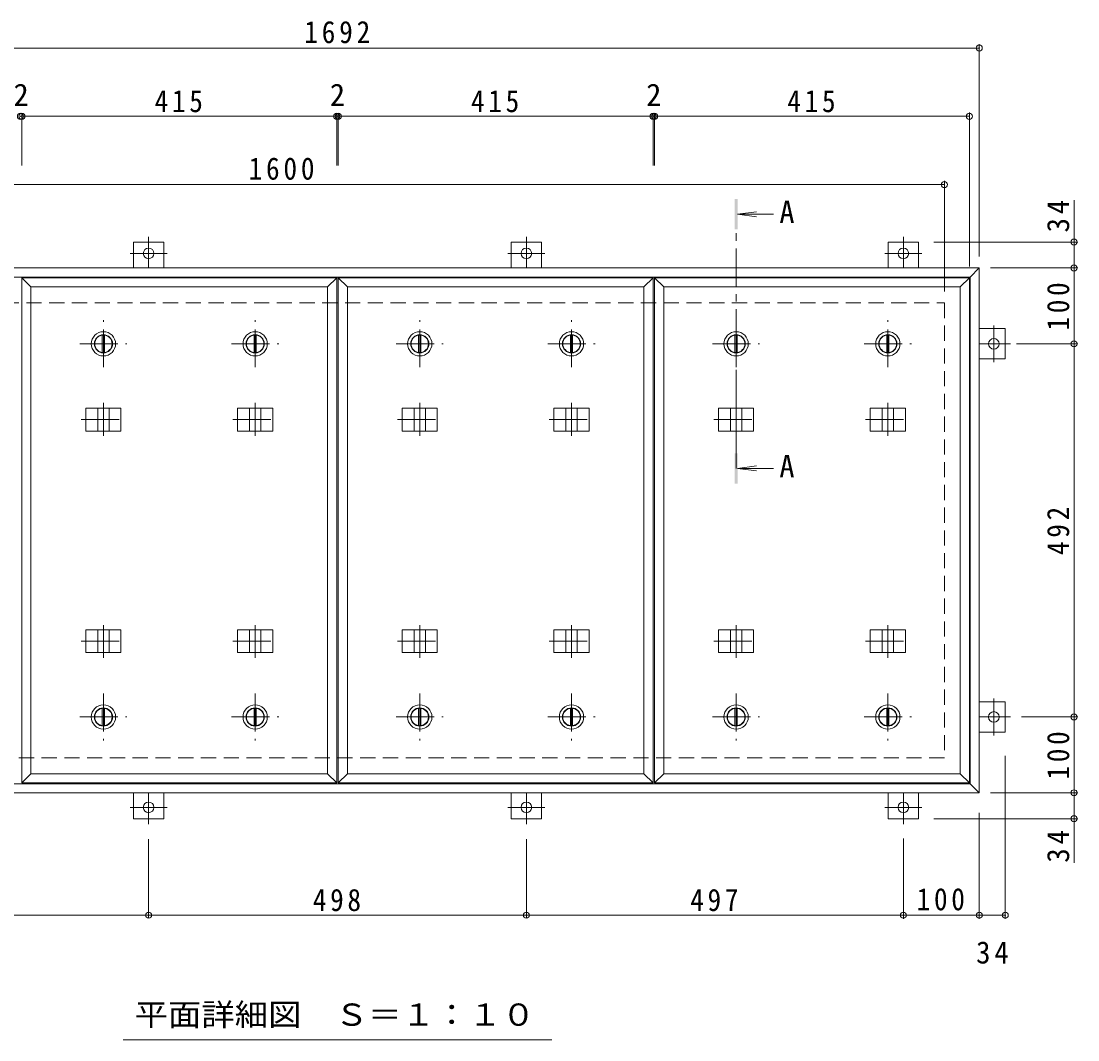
# Model space of a CAD drawing. Units: millimetres at full size, sheet at 1:10. Extents: x -2570 to 2311, y -1962 to 1160.
# Drawn here: x -1604 to -211, y -247 to 1096 of the extents above; entities that cross this region are included whole.
import ezdxf
from ezdxf.enums import TextEntityAlignment as Align

# ---------------------------------------------------------------- set-up
doc = ezdxf.new("R2010")
doc.units = ezdxf.units.MM
doc.header["$LTSCALE"] = 10
doc.header["$PDMODE"] = 32
doc.header["$PDSIZE"] = 8
doc.linetypes.add('CHAIN1', pattern=[8, 5, -1, 1, -1])
doc.linetypes.add('DASHED2', pattern=[3, 2, -1])
for name, color, linetype, lineweight in [('0-1_躯体', 2, 'DASHED2', 9), ('0-2_仕上', 3, 'Continuous', 9), ('0-3_建具', 4, 'Continuous', 9), ('0-5_寸法', 4, 'Continuous', 9), ('0-C', 2, 'Continuous', 9), ('0-E', 3, 'Continuous', 9), ('0-F', 7, 'Continuous', 9)]:
    doc.layers.add(name, color=color, linetype=linetype, lineweight=lineweight)
doc.styles.add('ＭＳ ゴシック', font='')
doc.styles.get('ＭＳ ゴシック').set_extended_font_data('MS Gothic')

msp = doc.modelspace()

# ---------------------------------------------------------------- linework, layer by layer
at = {"layer": '0-1_躯体'}
for p, q in [((-1986.8, 724.52), (-386.8, 724.52)), ((-386.8, 724.52), (-386.8, 124.52)), ((-386.8, 124.52), (-1986.8, 124.52))]:
    msp.add_line(p, q, dxfattribs=at)
at = {"layer": '0-2_仕上'}
for p, q in [((-1602.8, 757.52), (-1590.8, 745.52)), ((-1602.8, 91.52), (-1602.8, 757.52)), ((-1602.8, 757.52), (-1187.8, 757.52)), ((-1187.8, 91.52), (-1187.8, 757.52)), ((-1185.8, 757.52), (-1173.8, 745.52)), ((-1185.8, 91.52), (-1185.8, 757.52)), ((-1185.8, 757.52), (-770.8, 757.52)), ((-770.8, 91.52), (-770.8, 757.52)), ((-768.8, 757.52), (-756.8, 745.52)), ((-768.8, 91.52), (-768.8, 757.52)), ((-768.8, 757.52), (-353.8, 757.52)), ((-353.8, 91.52), (-353.8, 757.52)), ((-1590.8, 745.52), (-1199.8, 745.52)), ((-1173.8, 745.52), (-782.8, 745.52)), ((-756.8, 745.52), (-365.8, 745.52)), ((-1199.8, 103.52), (-1590.8, 103.52)), ((-1187.8, 91.52), (-1199.8, 103.52)), ((-782.8, 103.52), (-1173.8, 103.52)), ((-770.8, 91.52), (-782.8, 103.52)), ((-365.8, 103.52), (-756.8, 103.52)), ((-353.8, 91.52), (-365.8, 103.52)), ((-1187.8, 91.52), (-1602.8, 91.52)), ((-770.8, 91.52), (-1185.8, 91.52)), ((-353.8, 91.52), (-768.8, 91.52))]:
    msp.add_line(p, q, dxfattribs=at)
for points in [[(-1199.8, 103.52), (-1199.8, 745.52), (-1187.8, 757.52)], [(-782.8, 103.52), (-782.8, 745.52), (-770.8, 757.52)], [(-365.8, 103.52), (-365.8, 745.52), (-353.8, 757.52)], [(-1602.8, 91.52), (-1590.8, 103.52), (-1590.8, 745.52)], [(-1185.8, 91.52), (-1173.8, 103.52), (-1173.8, 745.52)], [(-768.8, 91.52), (-756.8, 103.52), (-756.8, 745.52)]]:
    msp.add_lwpolyline(points, dxfattribs=at)
at = {"layer": '0-3_建具', "color": 2}
for p, q in [((-2032.8, 770.52), (-340.8, 770.52)), ((-352.8, 758.52), (-340.8, 770.52)), ((-340.8, 770.52), (-340.8, 78.52)), ((-2020.8, 758.52), (-352.8, 758.52)), ((-352.8, 90.52), (-352.8, 758.52)), ((-352.8, 90.52), (-2020.8, 90.52)), ((-352.8, 90.52), (-340.8, 78.52)), ((-340.8, 78.52), (-2032.8, 78.52))]:
    msp.add_line(p, q, dxfattribs=at)
at = {"layer": '0-3_建具'}
for p, q in [((-1518.39, 585.52), (-1518.39, 555.52)), ((-1518.39, 585.52), (-1472.21, 585.52)), ((-1502.8, 585.52), (-1502.8, 555.52)), ((-1487.8, 585.52), (-1487.8, 555.52)), ((-1472.21, 585.52), (-1472.21, 555.52)), ((-1318.39, 585.52), (-1318.39, 555.52)), ((-1318.39, 585.52), (-1272.21, 585.52)), ((-1302.8, 585.52), (-1302.8, 555.52)), ((-1287.8, 585.52), (-1287.8, 555.52)), ((-1272.21, 585.52), (-1272.21, 555.52)), ((-1101.39, 585.52), (-1101.39, 555.52)), ((-1101.39, 585.52), (-1055.21, 585.52)), ((-1085.8, 585.52), (-1085.8, 555.52)), ((-1070.8, 585.52), (-1070.8, 555.52)), ((-1055.21, 585.52), (-1055.21, 555.52)), ((-901.39, 585.52), (-901.39, 555.52)), ((-901.39, 585.52), (-855.21, 585.52)), ((-885.8, 585.52), (-885.8, 555.52)), ((-870.8, 585.52), (-870.8, 555.52)), ((-855.21, 585.52), (-855.21, 555.52)), ((-684.39, 585.52), (-684.39, 555.52)), ((-684.39, 585.52), (-638.21, 585.52)), ((-668.8, 585.52), (-668.8, 555.52)), ((-653.8, 585.52), (-653.8, 555.52)), ((-638.21, 585.52), (-638.21, 555.52)), ((-484.39, 585.52), (-484.39, 555.52)), ((-484.39, 585.52), (-438.21, 585.52)), ((-468.8, 585.52), (-468.8, 555.52)), ((-453.8, 585.52), (-453.8, 555.52)), ((-438.21, 585.52), (-438.21, 555.52)), ((-1518.39, 555.52), (-1472.21, 555.52)), ((-1318.39, 555.52), (-1272.21, 555.52)), ((-1101.39, 555.52), (-1055.21, 555.52)), ((-901.39, 555.52), (-855.21, 555.52)), ((-684.39, 555.52), (-638.21, 555.52)), ((-484.39, 555.52), (-438.21, 555.52)), ((-1518.39, 263.52), (-1518.39, 293.52)), ((-1518.39, 293.52), (-1472.21, 293.52)), ((-1502.8, 263.52), (-1502.8, 293.52)), ((-1487.8, 263.52), (-1487.8, 293.52)), ((-1472.21, 263.52), (-1472.21, 293.52)), ((-1318.39, 263.52), (-1318.39, 293.52)), ((-1318.39, 293.52), (-1272.21, 293.52)), ((-1302.8, 263.52), (-1302.8, 293.52)), ((-1287.8, 263.52), (-1287.8, 293.52)), ((-1272.21, 263.52), (-1272.21, 293.52)), ((-1101.39, 263.52), (-1101.39, 293.52)), ((-1101.39, 293.52), (-1055.21, 293.52)), ((-1085.8, 263.52), (-1085.8, 293.52)), ((-1070.8, 263.52), (-1070.8, 293.52)), ((-1055.21, 263.52), (-1055.21, 293.52)), ((-901.39, 263.52), (-901.39, 293.52)), ((-901.39, 293.52), (-855.21, 293.52)), ((-885.8, 263.52), (-885.8, 293.52)), ((-870.8, 263.52), (-870.8, 293.52)), ((-855.21, 263.52), (-855.21, 293.52)), ((-684.39, 263.52), (-684.39, 293.52)), ((-684.39, 293.52), (-638.21, 293.52)), ((-668.8, 263.52), (-668.8, 293.52)), ((-653.8, 263.52), (-653.8, 293.52)), ((-638.21, 263.52), (-638.21, 293.52)), ((-484.39, 263.52), (-484.39, 293.52)), ((-484.39, 293.52), (-438.21, 293.52)), ((-468.8, 263.52), (-468.8, 293.52)), ((-453.8, 263.52), (-453.8, 293.52)), ((-438.21, 263.52), (-438.21, 293.52)), ((-1518.39, 263.52), (-1472.21, 263.52)), ((-1318.39, 263.52), (-1272.21, 263.52)), ((-1101.39, 263.52), (-1055.21, 263.52)), ((-901.39, 263.52), (-855.21, 263.52)), ((-684.39, 263.52), (-638.21, 263.52)), ((-484.39, 263.52), (-438.21, 263.52))]:
    msp.add_line(p, q, dxfattribs=at)
at = {"layer": '0-3_建具', "linetype": 'CHAIN1'}
for p, q in [((-1495.3, 592.63), (-1495.3, 549.4)), ((-1295.3, 592.63), (-1295.3, 549.4)), ((-1078.3, 592.63), (-1078.3, 549.4)), ((-878.3, 592.63), (-878.3, 549.4)), ((-661.3, 592.63), (-661.3, 549.4)), ((-461.3, 592.63), (-461.3, 549.4)), ((-1524.71, 570.52), (-1465.89, 570.52)), ((-1324.71, 570.52), (-1265.89, 570.52)), ((-1107.71, 570.52), (-1048.89, 570.52)), ((-907.71, 570.52), (-848.89, 570.52)), ((-690.71, 570.52), (-631.89, 570.52)), ((-490.71, 570.52), (-431.89, 570.52)), ((-1495.3, 256.4), (-1495.3, 299.64)), ((-1295.3, 256.4), (-1295.3, 299.64)), ((-1078.3, 256.4), (-1078.3, 299.64)), ((-878.3, 256.4), (-878.3, 299.64)), ((-661.3, 256.4), (-661.3, 299.64)), ((-461.3, 256.4), (-461.3, 299.64)), ((-1524.71, 278.52), (-1465.89, 278.52)), ((-1324.71, 278.52), (-1265.89, 278.52)), ((-1107.71, 278.52), (-1048.89, 278.52)), ((-907.71, 278.52), (-848.89, 278.52)), ((-690.71, 278.52), (-631.89, 278.52)), ((-490.71, 278.52), (-431.89, 278.52))]:
    msp.add_line(p, q, dxfattribs=at)
at = {"layer": '0-5_寸法'}
for p, q in [((-659.3, 841.33), (-634.51, 844.6)), ((-659.3, 841.33), (-634.51, 838.07)), ((-659.3, 841.33), (-611.84, 841.33)), ((-659.3, 506.21), (-634.51, 509.47)), ((-659.3, 506.21), (-634.51, 502.95)), ((-659.3, 506.21), (-611.84, 506.21))]:
    msp.add_line(p, q, dxfattribs=at)
at = {"layer": '0-5_寸法', "linetype": 'CHAIN1'}
msp.add_line((-661.3, 506.21), (-661.3, 821.33), dxfattribs=at)
at = {"layer": '0-5_寸法', "color": 7}
msp.add_line((-1469.33, -247.26), (-904.27, -247.26), dxfattribs=at)
at = {"layer": '0-5_寸法'}
for points in [[(-659.3, 861.33), (-663.3, 861.33), (-659.3, 821.33), (-663.3, 821.33)], [(-659.3, 486.21), (-663.3, 486.21), (-659.3, 526.21), (-663.3, 526.21)]]:
    msp.add_solid(points, dxfattribs=at)
at = {"layer": '0-C', "linetype": 'CHAIN1'}
for p, q in [((-1495.3, 639.52), (-1495.3, 701.52)), ((-1295.3, 639.52), (-1295.3, 701.52)), ((-1078.3, 639.52), (-1078.3, 701.52)), ((-878.3, 639.52), (-878.3, 701.52)), ((-661.3, 639.52), (-661.3, 701.52)), ((-461.3, 639.52), (-461.3, 701.52)), ((-1526.3, 670.52), (-1464.3, 670.52)), ((-1326.3, 670.52), (-1264.3, 670.52)), ((-1109.3, 670.52), (-1047.3, 670.52)), ((-909.3, 670.52), (-847.3, 670.52)), ((-692.3, 670.52), (-630.3, 670.52)), ((-492.3, 670.52), (-430.3, 670.52)), ((-1495.3, 209.52), (-1495.3, 147.52)), ((-1295.3, 209.52), (-1295.3, 147.52)), ((-1078.3, 209.52), (-1078.3, 147.52)), ((-878.3, 209.52), (-878.3, 147.52)), ((-661.3, 209.52), (-661.3, 147.52)), ((-461.3, 209.52), (-461.3, 147.52)), ((-1526.3, 178.52), (-1464.3, 178.52)), ((-1326.3, 178.52), (-1264.3, 178.52)), ((-1109.3, 178.52), (-1047.3, 178.52)), ((-909.3, 178.52), (-847.3, 178.52)), ((-692.3, 178.52), (-630.3, 178.52)), ((-492.3, 178.52), (-430.3, 178.52))]:
    msp.add_line(p, q, dxfattribs=at)
at = {"layer": '0-C'}
for p, q in [((-1496.8, 681.92), (-1496.8, 659.12)), ((-1493.8, 681.92), (-1493.8, 659.12)), ((-1296.8, 681.92), (-1296.8, 659.12)), ((-1293.8, 681.92), (-1293.8, 659.12)), ((-1079.8, 681.92), (-1079.8, 659.12)), ((-1076.8, 681.92), (-1076.8, 659.12)), ((-879.8, 681.92), (-879.8, 659.12)), ((-876.8, 681.92), (-876.8, 659.12)), ((-662.8, 681.92), (-662.8, 659.12)), ((-659.8, 681.92), (-659.8, 659.12)), ((-462.8, 681.92), (-462.8, 659.12)), ((-459.8, 681.92), (-459.8, 659.12)), ((-1496.8, 167.11), (-1496.8, 189.92)), ((-1493.8, 167.11), (-1493.8, 189.92)), ((-1296.8, 167.11), (-1296.8, 189.92)), ((-1293.8, 167.11), (-1293.8, 189.92)), ((-1079.8, 167.11), (-1079.8, 189.92)), ((-1076.8, 167.11), (-1076.8, 189.92)), ((-879.8, 167.11), (-879.8, 189.92)), ((-876.8, 167.11), (-876.8, 189.92)), ((-662.8, 167.11), (-662.8, 189.92)), ((-659.8, 167.11), (-659.8, 189.92)), ((-462.8, 167.11), (-462.8, 189.92)), ((-459.8, 167.11), (-459.8, 189.92))]:
    msp.add_line(p, q, dxfattribs=at)
for centre, radius in [((-1495.3, 670.52), 16), ((-1295.3, 670.52), 16), ((-1078.3, 670.52), 16), ((-878.3, 670.52), 16), ((-661.3, 670.52), 16), ((-461.3, 670.52), 16), ((-1495.3, 670.52), 12), ((-1495.3, 670.52), 11.5), ((-1295.3, 670.52), 12), ((-1295.3, 670.52), 11.5), ((-1078.3, 670.52), 12), ((-1078.3, 670.52), 11.5), ((-878.3, 670.52), 12), ((-878.3, 670.52), 11.5), ((-661.3, 670.52), 12), ((-661.3, 670.52), 11.5), ((-461.3, 670.52), 12), ((-461.3, 670.52), 11.5), ((-1495.3, 178.52), 16), ((-1495.3, 178.52), 12), ((-1495.3, 178.52), 11.5), ((-1295.3, 178.52), 16), ((-1295.3, 178.52), 12), ((-1295.3, 178.52), 11.5), ((-1078.3, 178.52), 16), ((-1078.3, 178.52), 12), ((-1078.3, 178.52), 11.5), ((-878.3, 178.52), 16), ((-878.3, 178.52), 12), ((-878.3, 178.52), 11.5), ((-661.3, 178.52), 16), ((-661.3, 178.52), 12), ((-661.3, 178.52), 11.5), ((-461.3, 178.52), 16), ((-461.3, 178.52), 12), ((-461.3, 178.52), 11.5)]:
    msp.add_circle(centre, radius, dxfattribs=at)
at = {"layer": '0-E', "linetype": 'CHAIN1'}
for p, q in [((-1435.8, 811.69), (-1435.8, 770.52)), ((-937.8, 811.69), (-937.8, 770.52)), ((-440.8, 811.69), (-440.8, 770.52)), ((-1411.42, 789.72), (-1460.18, 789.72)), ((-913.42, 789.72), (-962.18, 789.72)), ((-416.42, 789.72), (-465.18, 789.72)), ((-321.6, 646.14), (-321.6, 694.89)), ((-299.63, 670.52), (-340.8, 670.52)), ((-321.6, 154.14), (-321.6, 202.89)), ((-299.63, 178.52), (-340.8, 178.52)), ((-1435.8, 37.34), (-1435.8, 78.52)), ((-937.8, 37.34), (-937.8, 78.52)), ((-440.8, 37.34), (-440.8, 78.52)), ((-1460.18, 59.32), (-1411.42, 59.32)), ((-962.18, 59.32), (-913.42, 59.32)), ((-465.18, 59.32), (-416.42, 59.32))]:
    msp.add_line(p, q, dxfattribs=at)
at = {"layer": '0-E'}
for p, q in [((-1455.8, 804.72), (-1415.8, 804.72)), ((-1455.8, 804.72), (-1455.8, 770.52)), ((-1415.8, 804.72), (-1415.8, 770.52)), ((-957.8, 804.72), (-917.8, 804.72)), ((-957.8, 804.72), (-957.8, 770.52)), ((-917.8, 804.72), (-917.8, 770.52)), ((-460.8, 804.72), (-420.8, 804.72)), ((-460.8, 804.72), (-460.8, 770.52)), ((-420.8, 804.72), (-420.8, 770.52)), ((-306.6, 690.52), (-340.8, 690.52)), ((-306.6, 690.52), (-306.6, 650.52)), ((-306.6, 650.52), (-340.8, 650.52)), ((-306.6, 198.52), (-340.8, 198.52)), ((-306.6, 198.52), (-306.6, 158.52)), ((-306.6, 158.52), (-340.8, 158.52)), ((-1455.8, 44.32), (-1455.8, 78.52)), ((-1415.8, 44.32), (-1415.8, 78.52)), ((-957.8, 44.32), (-957.8, 78.52)), ((-917.8, 44.32), (-917.8, 78.52)), ((-460.8, 44.32), (-460.8, 78.52)), ((-420.8, 44.32), (-420.8, 78.52)), ((-1415.8, 44.32), (-1455.8, 44.32)), ((-917.8, 44.32), (-957.8, 44.32)), ((-420.8, 44.32), (-460.8, 44.32))]:
    msp.add_line(p, q, dxfattribs=at)
for centre in [(-1435.8, 789.72), (-937.8, 789.72), (-440.8, 789.72), (-321.6, 670.52), (-321.6, 178.52), (-1435.8, 59.32), (-937.8, 59.32), (-440.8, 59.32)]:
    msp.add_circle(centre, 7, dxfattribs=at)
at = {"layer": '0-F'}
for p, q in [((-2032.8, 1060.52), (-340.8, 1060.52)), ((-340.8, 785.52), (-340.8, 1065.52)), ((-353.8, 772.52), (-353.8, 975.52)), ((-1604.8, 970.52), (-1602.8, 970.52)), ((-1602.8, 973.52), (-1602.8, 905.58)), ((-1602.8, 970.52), (-1187.8, 970.52)), ((-1187.8, 973.52), (-1187.8, 905.58)), ((-1187.8, 970.52), (-1185.8, 970.52)), ((-1185.8, 973.52), (-1185.8, 905.58)), ((-1185.8, 970.52), (-770.8, 970.52)), ((-770.8, 973.52), (-770.8, 905.58)), ((-770.8, 970.52), (-768.8, 970.52)), ((-768.8, 973.52), (-768.8, 905.58)), ((-768.8, 970.52), (-353.8, 970.52)), ((-1986.8, 880.52), (-386.8, 880.52)), ((-386.8, 739.52), (-386.8, 885.52)), ((-215.82, 804.72), (-215.82, 859.9)), ((-210.82, 804.72), (-400.8, 804.72)), ((-215.82, 770.52), (-215.82, 804.72)), ((-325.8, 770.52), (-210.82, 770.52)), ((-215.82, 670.52), (-215.82, 770.52)), ((-291.87, 670.52), (-210.82, 670.52)), ((-215.82, 178.52), (-215.82, 670.52)), ((-285.28, 178.52), (-210.82, 178.52)), ((-215.82, 78.52), (-215.82, 178.52)), ((-306.6, -87.85), (-306.6, 127.31)), ((-325.8, 78.52), (-210.82, 78.52)), ((-215.82, 78.52), (-215.82, 44.32)), ((-210.82, 44.32), (-400.8, 44.32)), ((-340.8, 52.31), (-340.8, -87.85)), ((-215.82, 44.32), (-215.82, -13.63)), ((-1435.8, -85.85), (-1435.8, 17.34)), ((-937.8, -85.85), (-937.8, 17.34)), ((-440.8, 18.38), (-440.8, -87.85)), ((-1932.8, -82.85), (-1435.8, -82.85)), ((-1435.8, -82.85), (-937.8, -82.85)), ((-937.8, -82.85), (-440.8, -82.85)), ((-440.8, -82.85), (-340.8, -82.85)), ((-340.8, -82.85), (-306.6, -82.85))]:
    msp.add_line(p, q, dxfattribs=at)
for p in [(-340.8, 1060.52), (-1604.8, 970.52), (-1602.8, 970.52), (-1187.8, 970.52), (-1185.8, 970.52), (-770.8, 970.52), (-768.8, 970.52), (-353.8, 970.52), (-386.8, 880.52), (-215.82, 804.72), (-215.82, 770.52), (-215.82, 670.52), (-215.82, 178.52), (-215.82, 78.52), (-215.82, 44.32), (-1435.8, -82.85), (-937.8, -82.85), (-440.8, -82.85), (-340.8, -82.85), (-306.6, -82.85)]:
    msp.add_point(p, dxfattribs=at)

# ---------------------------------------------------------------- texts
at = {"layer": '0-5_寸法', "color": 2, "style": 'ＭＳ ゴシック'}
for p in [(-604.27, 820.94), (-604.27, 485.81)]:
    msp.add_text('A', height=29.33, dxfattribs=at).set_placement(p, align=Align.BOTTOM_LEFT)
at = {"layer": '0-5_寸法', "color": 2, "style": 'ＭＳ ゴシック', "width": 1.1}
msp.add_text('平面詳細図\u3000Ｓ＝１：１０', height=29.33, dxfattribs=at).set_placement((-1454.3, -237.45), align=Align.BOTTOM_LEFT)
at = {"layer": '0-F', "color": 2, "style": 'ＭＳ ゴシック'}
for p in [(-1613.8, 975.52), (-1196.8, 975.52), (-779.8, 975.52)]:
    msp.add_text('2', height=29.33, dxfattribs=at).set_placement(p, align=Align.BOTTOM_LEFT)
at = {"layer": '0-F', "color": 2, "char_height": 29.33, "attachment_point": 7, "style": 'ＭＳ ゴシック'}
for s, insert in [('\\T1.28;\\W0.9;1692', (-1230.55, 1066.52)), ('\\T1.27;\\W0.9;415', (-1427.8, 975.52)), ('\\T1.27;\\W0.9;415', (-1010.8, 975.52)), ('\\T1.27;\\W0.9;415', (-593.8, 975.52)), ('\\T1.28;\\W0.9;1600', (-1303.98, 886.52)), ('\\T1.27;\\W0.9;498', (-1219.3, -77.85)), ('\\T1.27;\\W0.9;497', (-721.8, -77.85)), ('\\T1.27;\\W0.9;100', (-423.3, -76.85)), ('\\T1.27;\\W0.95;34', (-344.95, -147.07))]:
    msp.add_mtext(s, dxfattribs=dict(at, insert=insert))
at = {"layer": '0-F', "color": 2, "char_height": 29.33, "attachment_point": 7, "rotation": 90, "style": 'ＭＳ ゴシック'}
for s, insert in [('\\T1.27;\\W0.95;34', (-221.82, 817.4)), ('\\T1.27;\\W0.9;100', (-221.82, 688.02)), ('\\T1.27;\\W0.9;492', (-221.82, 392.02)), ('\\T1.27;\\W0.9;100', (-221.82, 96.02)), ('\\T1.27;\\W0.95;34', (-221.82, -13.63))]:
    msp.add_mtext(s, dxfattribs=dict(at, insert=insert))

doc.saveas('drawing.dxf')
